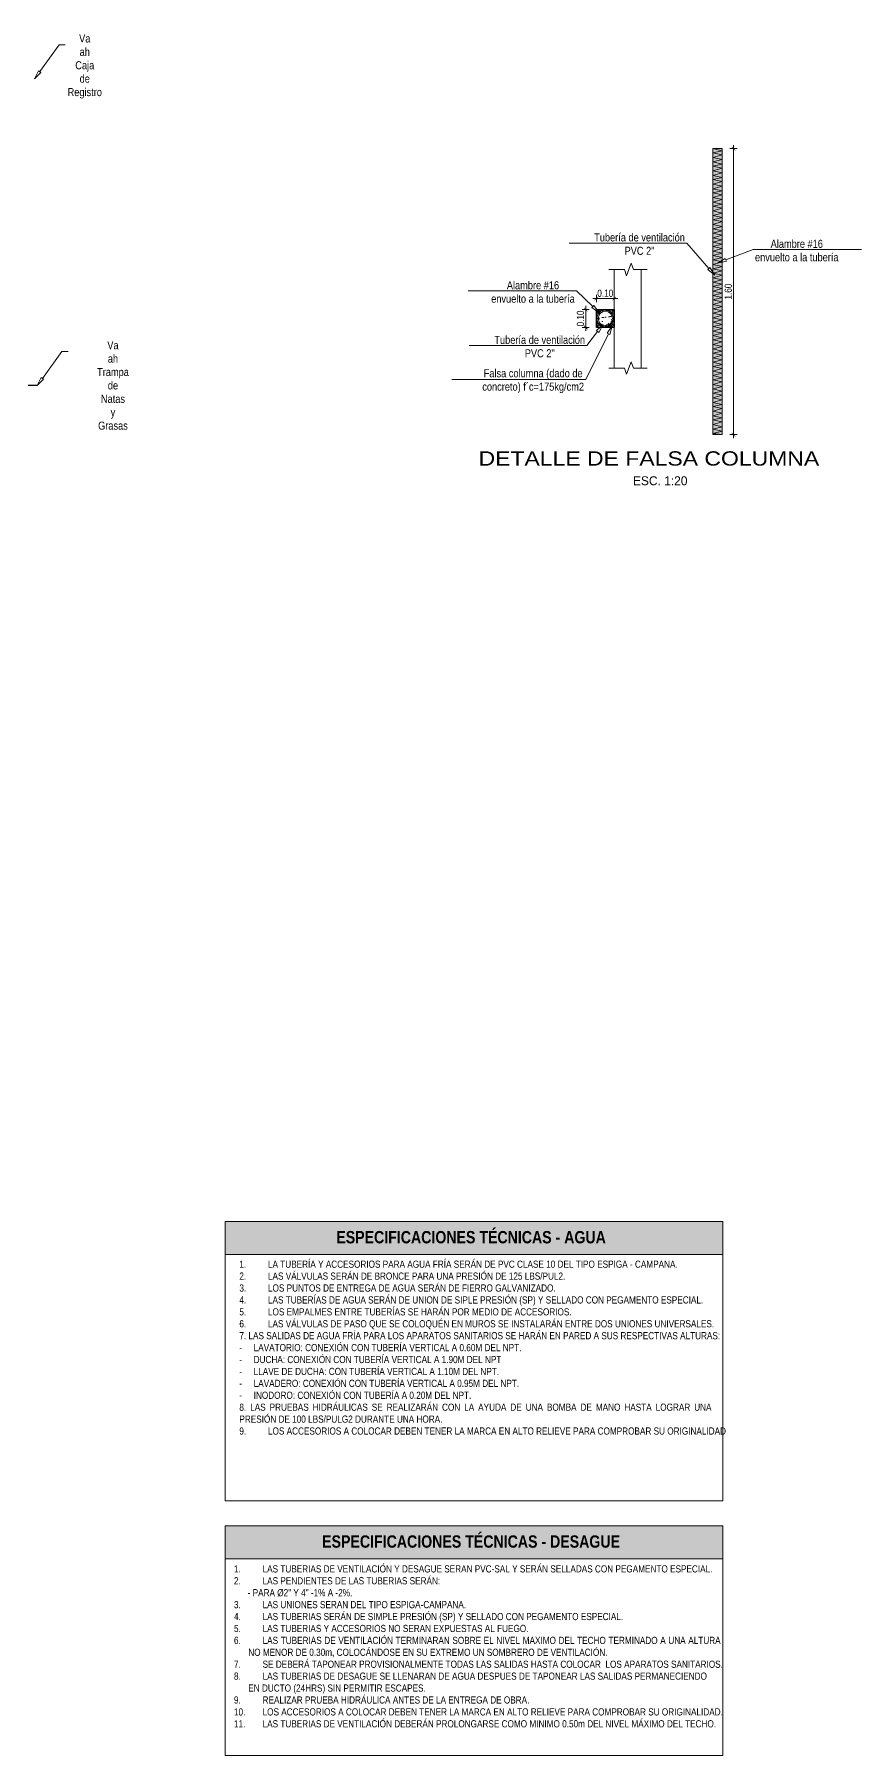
# Model space of a CAD drawing. Header units: metres. Extents: x 800066 to 1601495, y 9254195 to 18508415.
# Drawn here: x 800761.69 to 800766.32, y 9254197.56 to 9254207.19 of the extents above; entities that cross this region are included whole.
import ezdxf
from ezdxf import colors
from ezdxf.entities.mleader import LeaderData, LeaderLine
from ezdxf.math import Vec2, Vec3

# ---------------------------------------------------------------- set-up
doc = ezdxf.new("R2010")
doc.units = ezdxf.units.M
doc.header["$LTSCALE"] = 0.3
doc.header["$MEASUREMENT"] = 0
doc.header["$PDMODE"] = 2
for name, color, linetype, lineweight in [('-Acotado', 251, 'Continuous', 5), ('-Textos', 7, 'Continuous', 20), ('Desagüe', 155, 'Continuous', 40), ('muro', 1, 'Continuous', 35), ('PL-03', 4, 'Continuous', 15)]:
    doc.layers.add(name, color=color, linetype=linetype, lineweight=lineweight)
doc.layers.add('FALSA COLUMNA', color=250, linetype='Continuous')
doc.layers.add('PL-05', color=7, linetype='Continuous')
doc.layers.add('Observacioness', color=6, linetype='Continuous', plot=False)
doc.styles.add('-Arial Narrow', font='ARIALN.TTF')
doc.styles.add('TECHNICLIGHT', font='tel_____.pfb')
doc.dimstyles.new('Esc 1_20n', dxfattribs={"dimscale": 0.02, "dimtxt": 2, "dimasz": 1, "dimexe": 1, "dimexo": 1, "dimgap": 0.4500000001, "dimtad": 1, "dimtoh": 1, "dimzin": 3, "dimdsep": 46, "dimtxsty": '-Arial Narrow', "dimblk": 'ARCHTICK', "dimcen": 1, "dimdle": 1, "dimclrd": 252, "dimclre": 252, "dimclrt": 252, "dimadec": 0, "dimazin": 0, "dimtfac": 1, "dimtix": 1, "dimtmove": 1, "dimatfit": 2, "dimldrblk": 'ARCHTICK', "dimfxl": 1, "dimfxlon": 1, "dimtolj": 2, "dimlwd": 5, "dimlwe": 5, "dimarcsym": 0})

# ---------------------------------------------------------------- blocks, each defined once
blk = doc.blocks.new('_ClosedBlank')
at = {"color": 0, "linetype": 'ByBlock', "lineweight": -2}
for p, q in [((-1, 0.1666666666666667), (0, 0)), ((-1, 0.1666666666666667), (-1, -0.1666666666666667)), ((0, 0), (-1, -0.1666666666666667))]:
    blk.add_line(p, q, dxfattribs=at)
blk = doc.blocks.new('_ArchTick')
at = {"color": 0, "linetype": 'ByBlock', "const_width": 0.15}
blk.add_lwpolyline([(-0.5, -0.5), (0.5, 0.5)], dxfattribs=at)
blk = doc.blocks.new('*D385')
at = {"layer": '-Acotado', "color": 252, "lineweight": 5, "transparency": 16777216}
for p, q in [((800764.7929167162, 9254205.646308916), (800764.7529167162, 9254205.646308916)), ((800764.7729167162, 9254205.646308916), (800764.7729167162, 9254205.666308915)), ((800764.7729167162, 9254205.646308916), (800764.7729167162, 9254205.546308916)), ((800764.7929167162, 9254205.546308916), (800764.7529167162, 9254205.546308916)), ((800764.7729167162, 9254205.546308916), (800764.7729167162, 9254205.526308917))]:
    blk.add_line(p, q, dxfattribs=at)
at = {"layer": 'Defpoints', "color": 0, "lineweight": 13, "transparency": 16777216}
for p in [(800764.8322530806, 9254205.646308916), (800764.7729167162, 9254205.546308916), (800764.8322530806, 9254205.546308916)]:
    blk.add_point(p, dxfattribs=at)
at = {"layer": '-Acotado', "color": 252, "lineweight": 5, "transparency": 16777216, "xscale": 0.02, "yscale": 0.02, "zscale": 0.02}
for p, rotation in [((800764.7729167162, 9254205.646308916), 270), ((800764.7729167162, 9254205.546308916), 90)]:
    blk.add_blockref('_ArchTick', p, dxfattribs=dict(at, rotation=rotation))
at = {"layer": '-Acotado', "color": 252, "transparency": 16777216, "insert": (800764.7434937991, 9254205.596308913), "char_height": 0.04, "attachment_point": 5, "rotation": 90, "style": '-Arial Narrow'}
blk.add_mtext('\\A2;0.10', dxfattribs=at)
blk = doc.blocks.new('*D386')
at = {"layer": '-Acotado', "color": 252, "lineweight": 5, "transparency": 16777216}
for p, q in [((800764.8322530801, 9254205.687805865), (800764.8322530801, 9254205.727805864)), ((800764.9322530801, 9254205.687805865), (800764.9322530801, 9254205.727805864)), ((800764.8322530801, 9254205.707805865), (800764.8122530801, 9254205.707805865)), ((800764.8322530801, 9254205.707805865), (800764.9322530801, 9254205.707805865)), ((800764.9322530801, 9254205.707805865), (800764.9522530801, 9254205.707805865))]:
    blk.add_line(p, q, dxfattribs=at)
at = {"layer": 'Defpoints', "color": 0, "lineweight": 13, "transparency": 16777216}
for p in [(800764.8322530801, 9254205.646308912), (800764.9322530801, 9254205.707805865), (800764.9322530801, 9254205.646308912)]:
    blk.add_point(p, dxfattribs=at)
at = {"layer": '-Acotado', "color": 252, "lineweight": 5, "transparency": 16777216, "xscale": 0.02, "yscale": 0.02, "zscale": 0.02}
blk.add_blockref('_ArchTick', (800764.8322530801, 9254205.707805865), dxfattribs=at)
at = {"layer": '-Acotado', "color": 252, "lineweight": 5, "transparency": 16777216, "xscale": 0.02, "yscale": 0.02, "zscale": 0.02, "rotation": 180}
blk.add_blockref('_ArchTick', (800764.9322530801, 9254205.707805865), dxfattribs=at)
at = {"layer": '-Acotado', "color": 252, "transparency": 16777216, "insert": (800764.8822530801, 9254205.737228785), "char_height": 0.04, "attachment_point": 5, "style": '-Arial Narrow'}
blk.add_mtext('\\A2;0.10', dxfattribs=at)
blk = doc.blocks.new('*D387')
at = {"layer": '-Acotado', "color": 252, "lineweight": 5, "transparency": 16777216}
for p, q in [((800765.5794230183, 9254206.546585778), (800765.6194230183, 9254206.546585778)), ((800765.5994230183, 9254206.566585777), (800765.5994230183, 9254204.926578822)), ((800765.5794230183, 9254204.946578821), (800765.6194230183, 9254204.946578821))]:
    blk.add_line(p, q, dxfattribs=at)
at = {"layer": 'Defpoints', "color": 0, "lineweight": 13, "transparency": 16777216}
for p in [(800765.5358985772, 9254206.546585778), (800765.5358985772, 9254204.946578821), (800765.5994230183, 9254204.946578821)]:
    blk.add_point(p, dxfattribs=at)
at = {"layer": '-Acotado', "color": 252, "lineweight": 5, "transparency": 16777216, "xscale": 0.02, "yscale": 0.02, "zscale": 0.02}
for p, rotation in [((800765.5994230183, 9254206.546585778), 90), ((800765.5994230183, 9254204.946578821), 270)]:
    blk.add_blockref('_ArchTick', p, dxfattribs=dict(at, rotation=rotation))
at = {"layer": '-Acotado', "color": 252, "transparency": 16777216, "insert": (800765.5700001012, 9254205.746582298), "char_height": 0.04, "attachment_point": 5, "rotation": 90, "style": '-Arial Narrow'}
blk.add_mtext('\\A2;1.60', dxfattribs=at)

msp = doc.modelspace()

# ---------------------------------------------------------------- hatches: boundary and pattern name
at = {"layer": '-Textos'}
h = msp.add_hatch(color=144, dxfattribs=at)
h.dxf.hatch_style = 1
h.paths.add_polyline_path([(800762.7576748335, 9254200.544352232), (800762.7576748335, 9254200.35957958), (800765.5402872734, 9254200.35957958), (800765.5402872734, 9254200.544352232)])
h = msp.add_hatch(color=144, dxfattribs=at)
h.dxf.hatch_style = 1
h.paths.add_polyline_path([(800762.7576748335, 9254198.841622667), (800762.7576748335, 9254198.656850014), (800765.5402872734, 9254198.656850014), (800765.5402872734, 9254198.841622667)])
at = {"layer": 'Observacioness', "lineweight": 13, "ltscale": 0.1}
h = msp.add_hatch(color=256, dxfattribs=at)
h.dxf.hatch_style = 1
h.set_gradient(color1=(147, 149, 152), color2=(230, 230, 230), name='CYLINDER')
h.paths.add_polyline_path([(800765.4833390794, 9254206.546585774), (800765.4833390794, 9254204.946578817), (800765.5358985767, 9254204.946578817), (800765.5358985764, 9254206.546585774)])
h = msp.add_hatch(dxfattribs=at)
h.set_pattern_fill('AR-CONC', color=0, scale=0.003)
h.set_pattern_definition([(49.99999999999999, (-31.30776341410819, -23.396908339113), (0.02151780547802261, -0.001882564049477853), [0.00225, -0.02475]), (355, (-31.30776341410819, -23.396908339113), (-0.004162540008390001, 0.02256576401100036), [0.0018, -0.0198]), (100.45144446, (-31.3059702636674, -23.39706521853805), (0.01735526540181336, 0.02068319972905888), [0.001912205759999998, -0.02103426335999996]), (46.18420000000001, (-31.30776341410819, -23.39090833999217), (0.03201723992014717, -0.004965578423792296), [0.003375, -0.037125]), (96.63563549, (-31.30509531171992, -23.39132213778794), (0.02803985837022685, 0.02922355802323651), [0.00286831026, -0.0315514128]), (351.1841639899999, (-31.30776341410819, -23.39090833999217), (0.02803985835164319, 0.02922355800809971), [0.0027, -0.02970000003]), (21, (-31.30476341408212, -23.39240833930671), (0.01790721156355385, -0.01207856671996017), [0.00225, -0.02475]), (326.0000000000001, (-31.30476341408212, -23.39240833930671), (0.007299459957647452, 0.02175450135140559), [0.0018, -0.0198]), (71.45144474, (-31.30327114649117, -23.39341488666832), (0.02520667130189913, 0.009675934584190615), [0.0019122057, -0.02103426336]), (37.50000000000001, (-31.30776341410819, -23.396908339113), (0.0003647956595187201, 0.009986815614939346), [0, -0.01956, 0, -0.0201, 0, -0.019875]), (7.499999999999999, (-31.30776341410819, -23.396908339113), (0.007892086123264459, 0.01183235135647081), [0, -0.01146, 0, -0.01911, 0, -0.007575]), (327.5, (-31.31445341405924, -23.396908339113), (0.01601467308517227, -0.0006766461520313927), [0, -0.0075, 0, -0.0234, 0, -0.03105]), (317.5, (-31.31745341408532, -23.396908339113), (0.01749558508027159, 0.003003149469969532), [0, -0.00975, 0, -0.01554, 0, -0.02205])])
h.paths.add_polyline_path([(800764.8322530801, 9254205.546308912), (800764.8322530801, 9254205.646308912), (800764.9322530801, 9254205.646308912), (800764.9322530801, 9254205.546308912)])
edge = h.paths.add_edge_path(flags=16)
edge.add_arc((800764.88225308, 9254205.596308913), 0.04620798642281443, 0, 360)

# ---------------------------------------------------------------- linework, layer by layer
at = {"layer": '-Textos', "lineweight": 13}
for p, q in [((800762.7576748335, 9254200.544352232), (800765.5402872734, 9254200.544352232)), ((800762.7576748335, 9254198.98173571), (800762.7576748335, 9254200.544352232)), ((800765.5402872734, 9254200.544352232), (800765.5402872734, 9254198.98173571)), ((800762.7576748335, 9254200.35957958), (800765.5402872734, 9254200.35957958)), ((800765.5402872734, 9254198.98173571), (800762.7576748335, 9254198.98173571)), ((800762.7576748335, 9254198.841622667), (800765.5402872734, 9254198.841622667)), ((800762.7576748335, 9254197.555752898), (800762.7576748335, 9254198.841622667)), ((800765.5402872734, 9254198.841622667), (800765.5402872734, 9254197.555752898)), ((800762.7576748335, 9254198.656850014), (800765.5402872734, 9254198.656850014)), ((800765.5402872734, 9254197.555752898), (800762.7576748335, 9254197.555752898))]:
    msp.add_line(p, q, dxfattribs=at)
at = {"layer": 'Desagüe', "color": 0, "lineweight": 13, "ltscale": 0.1}
for p, q in [((800765.4833390927, 9254204.977584315), (800765.5358985896, 9254204.965761088)), ((800765.5358985896, 9254204.965761088), (800765.4833390927, 9254204.953644909)), ((800765.4833390927, 9254204.953644909), (800765.5358985767, 9254204.946578817))]:
    msp.add_line(p, q, dxfattribs=at)
for points in [[(800765.4833390794, 9254206.546585774), (800765.5358985764, 9254206.534762546), (800765.4833390794, 9254206.522646368), (800765.5358985764, 9254206.511607343), (800765.4833390794, 9254206.496529808), (800765.5358985764, 9254206.48522133), (800765.4833390794, 9254206.471871419)], [(800765.4833390794, 9254206.471871419), (800765.5358985764, 9254206.460048191), (800765.4833390794, 9254206.447932012), (800765.5358985764, 9254206.436892988), (800765.4833390794, 9254206.421815453), (800765.5358985764, 9254206.410506975), (800765.4833390794, 9254206.397157064)], [(800765.4833390794, 9254206.397157064), (800765.5358985764, 9254206.385333836), (800765.4833390794, 9254206.373217657), (800765.5358985764, 9254206.362178633), (800765.4833390794, 9254206.347101098), (800765.5358985764, 9254206.33579262), (800765.4833390794, 9254206.322442709)], [(800765.4833390801, 9254206.322442709), (800765.5358985771, 9254206.31061948), (800765.4833390801, 9254206.298503302), (800765.5358985771, 9254206.287464278), (800765.4833390801, 9254206.272386743), (800765.5358985771, 9254206.261078265), (800765.4833390801, 9254206.247728353)], [(800765.4833390808, 9254206.247728353), (800765.5358985778, 9254206.235905126), (800765.4833390808, 9254206.223788947), (800765.5358985778, 9254206.212749923), (800765.4833390808, 9254206.197672388), (800765.5358985778, 9254206.18636391), (800765.4833390808, 9254206.173013998)], [(800765.4833390815, 9254206.173013998), (800765.5358985785, 9254206.16119077), (800765.4833390815, 9254206.149074592), (800765.5358985785, 9254206.138035567), (800765.4833390815, 9254206.122958032), (800765.5358985785, 9254206.111649554), (800765.4833390815, 9254206.098299643)], [(800765.4833390822, 9254206.098299643), (800765.5358985792, 9254206.086476415), (800765.4833390822, 9254206.074360237), (800765.5358985792, 9254206.063321212), (800765.4833390822, 9254206.048243677), (800765.5358985792, 9254206.036935199), (800765.4833390822, 9254206.023585288)], [(800765.4833390829, 9254206.023585288), (800765.5358985799, 9254206.01176206), (800765.4833390829, 9254205.999645881), (800765.5358985799, 9254205.988606857), (800765.4833390829, 9254205.973529322), (800765.5358985799, 9254205.962220844), (800765.4833390829, 9254205.948870933)], [(800765.4833390836, 9254205.948870933), (800765.5358985806, 9254205.937047705), (800765.4833390836, 9254205.924931526), (800765.5358985806, 9254205.913892502), (800765.4833390836, 9254205.898814967), (800765.5358985806, 9254205.887506489), (800765.4833390836, 9254205.874156578)], [(800765.4833390843, 9254205.874156578), (800765.5358985813, 9254205.86233335), (800765.4833390843, 9254205.850217171), (800765.5358985813, 9254205.839178147), (800765.4833390843, 9254205.824100612), (800765.5358985813, 9254205.812792134), (800765.4833390843, 9254205.799442222)], [(800765.483339085, 9254205.799442222), (800765.535898582, 9254205.787618995), (800765.483339085, 9254205.775502816), (800765.535898582, 9254205.764463792), (800765.483339085, 9254205.749386257), (800765.535898582, 9254205.738077778), (800765.483339085, 9254205.724727867)], [(800765.4833390857, 9254205.724727867), (800765.5358985827, 9254205.71290464), (800765.4833390857, 9254205.70078846), (800765.5358985827, 9254205.689749436), (800765.4833390857, 9254205.674671901), (800765.5358985827, 9254205.663363423), (800765.4833390857, 9254205.650013512)], [(800765.4833390864, 9254205.650013512), (800765.5358985834, 9254205.638190284), (800765.4833390864, 9254205.626074106), (800765.5358985834, 9254205.615035081), (800765.4833390864, 9254205.599957546), (800765.5358985834, 9254205.588649068), (800765.4833390864, 9254205.575299157)], [(800765.4833390871, 9254205.575299157), (800765.535898584, 9254205.56347593), (800765.4833390871, 9254205.55135975), (800765.535898584, 9254205.540320726), (800765.4833390871, 9254205.525243191), (800765.535898584, 9254205.513934713), (800765.4833390871, 9254205.500584802)], [(800765.4833390878, 9254205.500584802), (800765.5358985848, 9254205.488761574), (800765.4833390878, 9254205.476645395), (800765.5358985848, 9254205.465606371), (800765.4833390878, 9254205.450528836), (800765.5358985848, 9254205.439220358), (800765.4833390878, 9254205.425870446)], [(800765.4833390885, 9254205.425870446), (800765.5358985855, 9254205.414047219), (800765.4833390885, 9254205.40193104), (800765.5358985855, 9254205.390892016), (800765.4833390885, 9254205.37581448), (800765.5358985855, 9254205.364506003), (800765.4833390885, 9254205.351156091)], [(800765.4833390892, 9254205.351156091), (800765.5358985862, 9254205.339332864), (800765.4833390892, 9254205.327216685), (800765.5358985862, 9254205.31617766), (800765.4833390892, 9254205.301100126), (800765.5358985862, 9254205.289791647), (800765.4833390892, 9254205.276441736)], [(800765.4833390899, 9254205.276441736), (800765.5358985869, 9254205.264618509), (800765.4833390899, 9254205.25250233), (800765.5358985869, 9254205.241463305), (800765.4833390899, 9254205.22638577), (800765.5358985869, 9254205.215077292), (800765.4833390899, 9254205.201727381)], [(800765.4833390906, 9254205.201727381), (800765.5358985876, 9254205.189904153), (800765.4833390906, 9254205.177787974), (800765.5358985876, 9254205.16674895), (800765.4833390906, 9254205.151671415), (800765.5358985876, 9254205.140362937), (800765.4833390906, 9254205.127013026)], [(800765.4833390913, 9254205.127013026), (800765.5358985882, 9254205.115189798), (800765.4833390913, 9254205.10307362), (800765.5358985882, 9254205.092034595), (800765.4833390913, 9254205.07695706), (800765.5358985882, 9254205.065648582), (800765.4833390913, 9254205.05229867)], [(800765.483339092, 9254205.05229867), (800765.535898589, 9254205.040475443), (800765.483339092, 9254205.028359264), (800765.535898589, 9254205.01732024), (800765.483339092, 9254205.002242705), (800765.535898589, 9254204.990934227), (800765.483339092, 9254204.977584315)]]:
    msp.add_lwpolyline(points, dxfattribs=at)
at = {"layer": 'Desagüe', "lineweight": 13, "ltscale": 0.1}
msp.add_lwpolyline([(800765.5358985764, 9254206.546585774), (800765.5358985767, 9254204.946578817)], dxfattribs=at)
at = {"layer": 'Desagüe', "color": 6, "lineweight": 25, "ltscale": 0.1}
msp.add_lwpolyline([(800761.705466707, 9254205.220635666), (800756.4800380463, 9254205.220635666)], dxfattribs=at)
at = {"layer": 'Desagüe', "lineweight": 15, "ltscale": 0.1}
for radius in [0.04620798642281443, 0.04]:
    msp.add_circle((800764.88225308, 9254205.596308913), radius, dxfattribs=at)
at = {"layer": 'FALSA COLUMNA', "color": 0, "lineweight": 13}
for p, q in [((800765.5358985764, 9254206.546585774), (800765.4833390794, 9254206.546585774)), ((800765.4833390794, 9254206.546585774), (800765.4833390794, 9254204.946578817)), ((800765.4833390794, 9254204.946578817), (800765.5358985767, 9254204.946578817))]:
    msp.add_line(p, q, dxfattribs=at)
at = {"layer": 'FALSA COLUMNA', "lineweight": 30, "ltscale": 0.1}
msp.add_lwpolyline([(800764.8322530801, 9254205.546308912), (800764.8322530801, 9254205.646308912), (800764.9322530801, 9254205.646308912), (800764.9322530801, 9254205.546308912), (800764.8322530801, 9254205.546308912)], dxfattribs=at)
at = {"layer": 'muro', "lineweight": 13, "ltscale": 0.1}
for p, q in [((800764.9322530801, 9254205.646308912), (800764.9322530802, 9254205.870745024)), ((800765.0822530801, 9254205.319037369), (800765.0822530801, 9254205.870745024)), ((800764.9322530801, 9254205.319037369), (800764.9322530802, 9254205.546308912))]:
    msp.add_line(p, q, dxfattribs=at)
for points in [[(800764.9027940653, 9254205.870745024), (800764.9888396536, 9254205.870745024), (800765.0016466735, 9254205.835558025), (800765.0272607137, 9254205.905932022), (800765.0400677337, 9254205.870745024), (800765.1173113015, 9254205.870745024)], [(800764.9027940653, 9254205.319037369), (800764.9888396536, 9254205.319037369), (800765.0016466735, 9254205.28385037), (800765.0272607137, 9254205.354224367), (800765.0400677337, 9254205.319037369), (800765.1173113015, 9254205.319037369)]]:
    msp.add_lwpolyline(points, dxfattribs=at)

# ---------------------------------------------------------------- texts
at = {"layer": '-Textos', "char_height": 0.06906240459582179, "width": 2.460801175557481, "attachment_point": 5, "style": '-Arial Narrow'}
for s, insert in [('\\pxqc,t12;{\\fArial Narrow|b1|i0|c0|p34;ESPECIFICACIONES TÉCNICAS - AGUA}', (800764.131885087, 9254200.455662075)), ('\\pxqc,t12;{\\fArial Narrow|b1|i0|c0|p34;ESPECIFICACIONES TÉCNICAS - DESAGUE}', (800764.131885087, 9254198.752932511))]:
    msp.add_mtext(s, dxfattribs=dict(at, insert=insert))
at = {"layer": '-Textos', "char_height": 0.04, "attachment_point": 1, "style": '-Arial Narrow'}
for s, width, heights, insert in [('\\pxsm1,qj;{\\fArial|b0|i0|c0|p34;\\L\\P\\pi-2,l2;}1.^ILA TUBERÍA Y ACCESORIOS PARA AGUA FRÍA SERÁN DE PVC CLASE 10 DEL TIPO ESPIGA - CAMPANA.\\P2.^ILAS VÁLVULAS SERÁN DE BRONCE PARA UNA PRESIÓN DE 125 LBS/PUL2.\\P3.^ILOS PUNTOS DE ENTREGA DE AGUA SERÁN DE FIERRO GALVANIZADO.\\P4.^ILAS TUBERÍAS DE AGUA SERÁN DE UNION DE SIPLE PRESIÓN (SP) Y SELLADO CON PEGAMENTO ESPECIAL.\\P5.^ILOS EMPALMES ENTRE TUBERÍAS SE HARÁN POR MEDIO DE ACCESORIOS.\\P6.^ILAS VÁLVULAS DE PASO QUE SE COLOQUÉN EN MUROS SE INSTALARÁN ENTRE DOS UNIONES UNIVERSALES.\\P7. LAS SALIDAS DE AGUA FRÍA PARA LOS APARATOS SANITARIOS SE HARÁN EN PARED A SUS RESPECTIVAS ALTURAS:\\P\\pt2;-^ILAVATORIO: CONEXIÓN CON TUBERÍA VERTICAL A 0.60M DEL NPT.\\P-^IDUCHA: CONEXIÓN CON TUBERÍA VERTICAL A 1.90M DEL NPT\\P-^ILLAVE DE DUCHA: CON TUBERÍA VERTICAL A 1.10M DEL NPT.\\P-^ILAVADERO: CONEXIÓN CON TUBERÍA VERTICAL A 0.95M DEL NPT.\\P-^IINODORO: CONEXIÓN CON TUBERÍA A 0.20M DEL NPT.\\P\\pt0;8. LAS PRUEBAS HIDRÁULICAS SE REALIZARÁN CON LA AYUDA DE UNA BOMBA DE MANO HASTA LOGRAR UNA PRESIÓN DE 100 LBS/PULG2 DURANTE UNA HORA.\\P\\ptz;9.^ILOS ACCESORIOS A COLOCAR DEBEN TENER LA MARCA EN ALTO RELIEVE PARA COMPROBAR SU ORIGINALIDAD', 2.632148412700469, [2.30876714980972], (800762.836212961, 9254200.391814625)), ('\\pxsm1,qj;{\\fArial|b0|i0|c0|p34;\\L\\P\\pi-2,l2;}1.^ILAS TUBERIAS DE VENTILACIÓN Y DESAGUE SERAN PVC-SAL Y SERÁN SELLADAS CON PEGAMENTO ESPECIAL. \\P2.^ILAS PENDIENTES DE LAS TUBERIAS SERÁN:\\P\\pi0,l0,ql;      - PARA %%C2" Y 4" -1% A -2%.\\P\\pi-2,l2,qj;3.^ILAS UNIONES SERAN DEL TIPO ESPIGA-CAMPANA.\\P4.^ILAS TUBERIAS SERÁN DE SIMPLE PRESIÓN (SP) Y SELLADO CON PEGAMENTO ESPECIAL.\\P5.^ILAS TUBERIAS Y ACCESORIOS NO SERAN EXPUESTAS AL FUEGO.\\P6.^ILAS TUBERIAS DE VENTILACIÓN TERMINARAN SOBRE EL NIVEL MAXIMO DEL TECHO TERMINADO A UNA ALTURA NO MENOR DE 0.30m, COLOCÁNDOSE EN SU EXTREMO UN SOMBRERO DE VENTILACIÓN.\\P7.^ISE DEBERÁ TAPONEAR PROVISIONALMENTE TODAS LAS SALIDAS HASTA COLOCAR  LOS APARATOS SANITARIOS.\\P8.^ILAS TUBERIAS DE DESAGUE SE LLENARAN DE AGUA DESPUES DE TAPONEAR LAS SALIDAS PERMANECIENDO\\P\\pi0;EN DUCTO (24HRS) SIN PERMITIR ESCAPES.\\P\\pi-2;9.^IREALIZAR PRUEBA HIDRÁULICA ANTES DE LA ENTREGA DE OBRA.\\P10.^ILOS ACCESORIOS A COLOCAR DEBEN TENER LA MARCA EN ALTO RELIEVE PARA COMPROBAR SU ORIGINALIDAD.\\P11.^ILAS TUBERIAS DE VENTILACIÓN DEBERÁN PROLONGARSE COMO MINIMO 0.50m DEL NIVEL MÁXIMO DEL TECHO.', 2.712893256699322, [2.1792804288103], (800762.8060923918, 9254198.687049814))]:
    msp.add_mtext_dynamic_manual_height_columns(s, width=width, gutter_width=0, heights=heights, dxfattribs=dict(at, insert=insert))
at = {"layer": 'PL-03', "linetype": 'Continuous', "style": 'TECHNICLIGHT'}
msp.add_text('ESC. 1:20', height=0.05, dxfattribs=at).set_placement((800765.0370850348, 9254204.663350865))
at = {"layer": 'PL-05', "style": 'TECHNICLIGHT', "width": 1.199999999999999}
msp.add_text('DETALLE DE FALSA COLUMNA', height=0.08, dxfattribs=at).set_placement((800764.1737840058, 9254204.773065835))

# ---------------------------------------------------------------- dimensions: what is measured, and where the dimension line sits
at = {"layer": '-Acotado'}
for base, p1, p2, picture, middle in [((800765.5994230183, 9254204.946578821), (800765.5358985767, 9254206.546585774), (800765.5358985767, 9254204.946578817), '*D387', (800765.5700001012, 9254205.746582298)), ((800764.7729167162, 9254205.546308916), (800764.8322530801, 9254205.646308912), (800764.8322530801, 9254205.546308912), '*D385', (800764.7434937991, 9254205.596308913))]:
    dim = msp.add_linear_dim(base=base, p1=p1, p2=p2, angle=90, dimstyle='Esc 1_20n', dxfattribs=at)
    dim.commit()
    dim.dimension.update_dxf_attribs({"geometry": picture, "text_midpoint": middle})
dim = msp.add_linear_dim(base=(800764.9322530801, 9254205.707805865), p1=(800764.8322530801, 9254205.646308912), p2=(800764.9322530801, 9254205.646308912), dimstyle='Esc 1_20n', dxfattribs=at)
dim.commit()
dim.dimension.update_dxf_attribs({"geometry": '*D386', "text_midpoint": (800764.8822530801, 9254205.737228785)})

# ---------------------------------------------------------------- leaders
at = {"layer": '-Acotado', "color": 5}
ml = msp.add_multileader_mtext('Standard', dxfattribs=at)
ml.set_content('Va ah Caja\\Pde Registro', color=7, style='-Arial Narrow')
ml.set_leader_properties(color=7, linetype='Continuous', lineweight=0)
ml.set_arrow_properties(name='CLOSEDBLANK')
ml.build(insert=Vec2(0, 0))
ml.multileader.update_dxf_attribs({"has_dogleg": 0, "text_left_attachment_type": 6, "text_right_attachment_type": 6, "dogleg_length": 0, "arrow_head_size": 0.05, "scale": 0.025})
ctx = ml.context
ctx.base_point, ctx.scale, ctx.char_height, ctx.arrow_head_size, ctx.landing_gap_size, ctx.plane_origin, ctx.plane_x_axis, ctx.plane_y_axis = Vec3(800761.8292682787, 9254207.12732671), 0.025, 0.04500000000000001, 0.05, 0.0125, Vec3(800761.3223789191, 9254205.17401392), Vec3(1, -2.449293598294706e-16), Vec3(2.449293598294706e-16, 1)
ctx.left_attachment, ctx.right_attachment, ctx.text_align_type = 6, 6, 1
notes = []
notes.append((ctx, [(1, (1, 1, 0), (800761.8292682787, 9254207.12732671), (1, -2.449293598294706e-16), 0, [(0, [(800761.6903566566, 9254206.936896596)], 0, [])])]))
ctx.mtext.insert, ctx.mtext.text_direction, ctx.mtext.width, ctx.mtext.alignment, ctx.mtext.flow_direction = Vec3(800761.9717341722, 9254207.185556587), Vec3(1, -2.449293598294706e-16), 0.8391063993253738, 2, 5
at = {"layer": '-Acotado'}
ml = msp.add_multileader_mtext('Standard', dxfattribs=at)
ml.set_content('Tubería de ventilación\\PPVC 2"', color=7, style='-Arial Narrow')
ml.set_leader_properties(color=7, linetype='Continuous', lineweight=0)
ml.set_arrow_properties(name='CLOSEDBLANK')
ml.build(insert=Vec2(0, 0))
ml.multileader.update_dxf_attribs({"has_dogleg": 0, "text_left_attachment_type": 6, "text_right_attachment_type": 6, "dogleg_length": 0, "arrow_head_size": 0.05, "scale": 0.025})
ctx = ml.context
ctx.base_point, ctx.scale, ctx.char_height, ctx.arrow_head_size, ctx.landing_gap_size, ctx.plane_origin = Vec3(800764.8101277789, 9254206.018404799), 0.025, 0.04500000000000001, 0.05, 0.0125, Vec3(800765.4009875795, 9254206.016565502)
ctx.left_attachment, ctx.right_attachment, ctx.text_align_type = 6, 6, 1
notes.append((ctx, [(1, (1, 1, 0), (800765.3374947639, 9254206.018404799), (-1, 0), 0, [(0, [(800765.4941981809, 9254205.838759996)], 0, [])])]))
ctx.mtext.insert, ctx.mtext.alignment, ctx.mtext.flow_direction = Vec3(800765.0738112713, 9254206.072404798), 2, 5
ml = msp.add_multileader_mtext('Standard', dxfattribs=at)
ml.set_content('Alambre #16\\Penvuelto a la tubería', color=7, style='-Arial Narrow')
ml.set_leader_properties(color=7, linetype='Continuous', lineweight=0)
ml.set_arrow_properties(name='CLOSEDBLANK')
ml.build(insert=Vec2(0, 0))
ml.multileader.update_dxf_attribs({"has_dogleg": 0, "text_left_attachment_type": 6, "text_right_attachment_type": 6, "dogleg_length": 0, "arrow_head_size": 0.05, "scale": 0.025})
ctx = ml.context
ctx.base_point, ctx.scale, ctx.char_height, ctx.arrow_head_size, ctx.landing_gap_size, ctx.plane_origin = Vec3(800765.7089499222, 9254205.98246312), 0.025, 0.04500000000000001, 0.05, 0.0125, Vec3(800766.2061817758, 9254206.375585293)
ctx.left_attachment, ctx.right_attachment, ctx.text_align_type = 6, 6, 1
notes.append((ctx, [(0, (1, 1, 0), (800765.7089499222, 9254205.98246312), (1, 0), 0, [(0, [(800765.509618832, 9254205.906353734)], 0, [])])]))
ctx.mtext.insert, ctx.mtext.alignment, ctx.mtext.flow_direction = Vec3(800765.9530341651, 9254206.03646312), 2, 5
ml = msp.add_multileader_mtext('Standard', dxfattribs=at)
ml.set_content('Alambre #16\\Penvuelto a la tubería', color=7, style='-Arial Narrow')
ml.set_leader_properties(color=7, linetype='Continuous', lineweight=0)
ml.set_arrow_properties(name='CLOSEDBLANK')
ml.build(insert=Vec2(0, 0))
ml.multileader.update_dxf_attribs({"has_dogleg": 0, "text_left_attachment_type": 6, "text_right_attachment_type": 6, "dogleg_length": 0, "arrow_head_size": 0.05, "scale": 0.025})
ctx = ml.context
ctx.base_point, ctx.scale, ctx.char_height, ctx.arrow_head_size, ctx.landing_gap_size, ctx.plane_origin = Vec3(800764.2338527206, 9254205.7504602), 0.025, 0.04500000000000001, 0.05, 0.0125, Vec3(800764.7310845741, 9254206.143582374)
ctx.left_attachment, ctx.right_attachment, ctx.text_align_type = 6, 6, 1
notes.append((ctx, [(1, (1, 1, 0), (800764.7220212063, 9254205.7504602), (-1, 0), 0, [(0, [(800764.8488777012, 9254205.628266104)], 0, [])])]))
ctx.mtext.insert, ctx.mtext.alignment, ctx.mtext.flow_direction = Vec3(800764.4779369634, 9254205.8044602), 2, 5
ml = msp.add_multileader_mtext('Standard', dxfattribs=at)
ml.set_content('Falsa columna (dado de\\Pconcreto) f´c=175kg/cm2', color=7, style='-Arial Narrow')
ml.set_leader_properties(color=7, linetype='Continuous', lineweight=0)
ml.set_arrow_properties(name='CLOSEDBLANK')
ml.build(insert=Vec2(0, 0))
ml.multileader.update_dxf_attribs({"has_dogleg": 0, "text_left_attachment_type": 6, "text_right_attachment_type": 6, "dogleg_length": 0, "arrow_head_size": 0.05, "scale": 0.025})
ctx = ml.context
ctx.base_point, ctx.scale, ctx.char_height, ctx.arrow_head_size, ctx.landing_gap_size, ctx.plane_origin = Vec3(800764.1844277827, 9254205.254191417), 0.025, 0.04500000000000001, 0.05, 0.0125, Vec3(800764.7706766378, 9254205.550101029)
ctx.left_attachment, ctx.right_attachment, ctx.text_align_type = 6, 6, 1
notes.append((ctx, [(1, (1, 1, 0), (800764.7735239627, 9254205.254191417), (-1, 0), 0, [(0, [(800764.9216143861, 9254205.554808432)], 0, [])])]))
ctx.mtext.insert, ctx.mtext.alignment, ctx.mtext.flow_direction = Vec3(800764.4789758726, 9254205.312421296), 2, 5
ml = msp.add_multileader_mtext('Standard', dxfattribs=at)
ml.set_content('Tubería de ventilación\\PPVC 2"', color=7, style='-Arial Narrow')
ml.set_leader_properties(color=7, linetype='Continuous', lineweight=0)
ml.set_arrow_properties(name='CLOSEDBLANK')
ml.build(insert=Vec2(0, 0))
ml.multileader.update_dxf_attribs({"has_dogleg": 0, "text_left_attachment_type": 6, "text_right_attachment_type": 6, "dogleg_length": 0, "arrow_head_size": 0.05, "scale": 0.025})
ctx = ml.context
ctx.base_point, ctx.scale, ctx.char_height, ctx.arrow_head_size, ctx.landing_gap_size, ctx.plane_origin = Vec3(800764.2520081841, 9254205.445101833), 0.025, 0.04500000000000001, 0.05, 0.0125, Vec3(800764.7765278443, 9254205.741011444)
ctx.left_attachment, ctx.right_attachment, ctx.text_align_type = 6, 6, 1
notes.append((ctx, [(1, (1, 1, 0), (800764.7793751691, 9254205.445101833), (-1, 0), 0, [(0, [(800764.8697384456, 9254205.563205939)], 0, [])])]))
ctx.mtext.insert, ctx.mtext.alignment, ctx.mtext.flow_direction = Vec3(800764.5156916765, 9254205.499101833), 2, 5
at = {"layer": '-Acotado', "color": 5}
ml = msp.add_multileader_mtext('Standard', dxfattribs=at)
ml.set_content('Va ah Trampa de Natas\\Py Grasas', color=7, style='-Arial Narrow')
ml.set_leader_properties(color=7, linetype='Continuous', lineweight=0)
ml.set_arrow_properties(name='CLOSEDBLANK')
ml.build(insert=Vec2(0, 0))
ml.multileader.update_dxf_attribs({"has_dogleg": 0, "text_left_attachment_type": 6, "text_right_attachment_type": 6, "dogleg_length": 0, "arrow_head_size": 0.05, "scale": 0.025})
ctx = ml.context
ctx.base_point, ctx.scale, ctx.char_height, ctx.arrow_head_size, ctx.landing_gap_size, ctx.plane_origin, ctx.plane_x_axis, ctx.plane_y_axis = Vec3(800761.8443783298, 9254205.41106578), 0.025, 0.04500000000000001, 0.05, 0.0125, Vec3(800761.3374889703, 9254203.45775299), Vec3(1, -2.449293598294706e-16), Vec3(2.449293598294706e-16, 1)
ctx.left_attachment, ctx.right_attachment, ctx.text_align_type = 6, 6, 1
notes.append((ctx, [(1, (1, 1, 0), (800761.8443783298, 9254205.41106578), (1, -2.449293598294706e-16), 0, [(0, [(800761.7054667077, 9254205.220635666)], 0, [])])]))
ctx.mtext.insert, ctx.mtext.text_direction, ctx.mtext.width, ctx.mtext.alignment, ctx.mtext.flow_direction = Vec3(800762.1294260788, 9254205.469295656), Vec3(1, -2.449293598294706e-16), 0.8391063993253738, 2, 5
for ctx, leaders in notes:
    for number, flags, end, landing, length, lines in leaders:
        leader = LeaderData()
        leader.index, (leader.has_last_leader_line, leader.has_dogleg_vector, leader.attachment_direction) = number, flags
        leader.last_leader_point, leader.dogleg_vector, leader.dogleg_length = Vec3(end), Vec3(landing), length
        for number, points, colour, breaks in lines:
            line = LeaderLine()
            line.index, line.vertices, line.color, line.breaks = number, Vec3.list(points), colors.encode_raw_color(colour), breaks
            leader.lines.append(line)
        ctx.leaders.append(leader)

doc.saveas('drawing.dxf')
